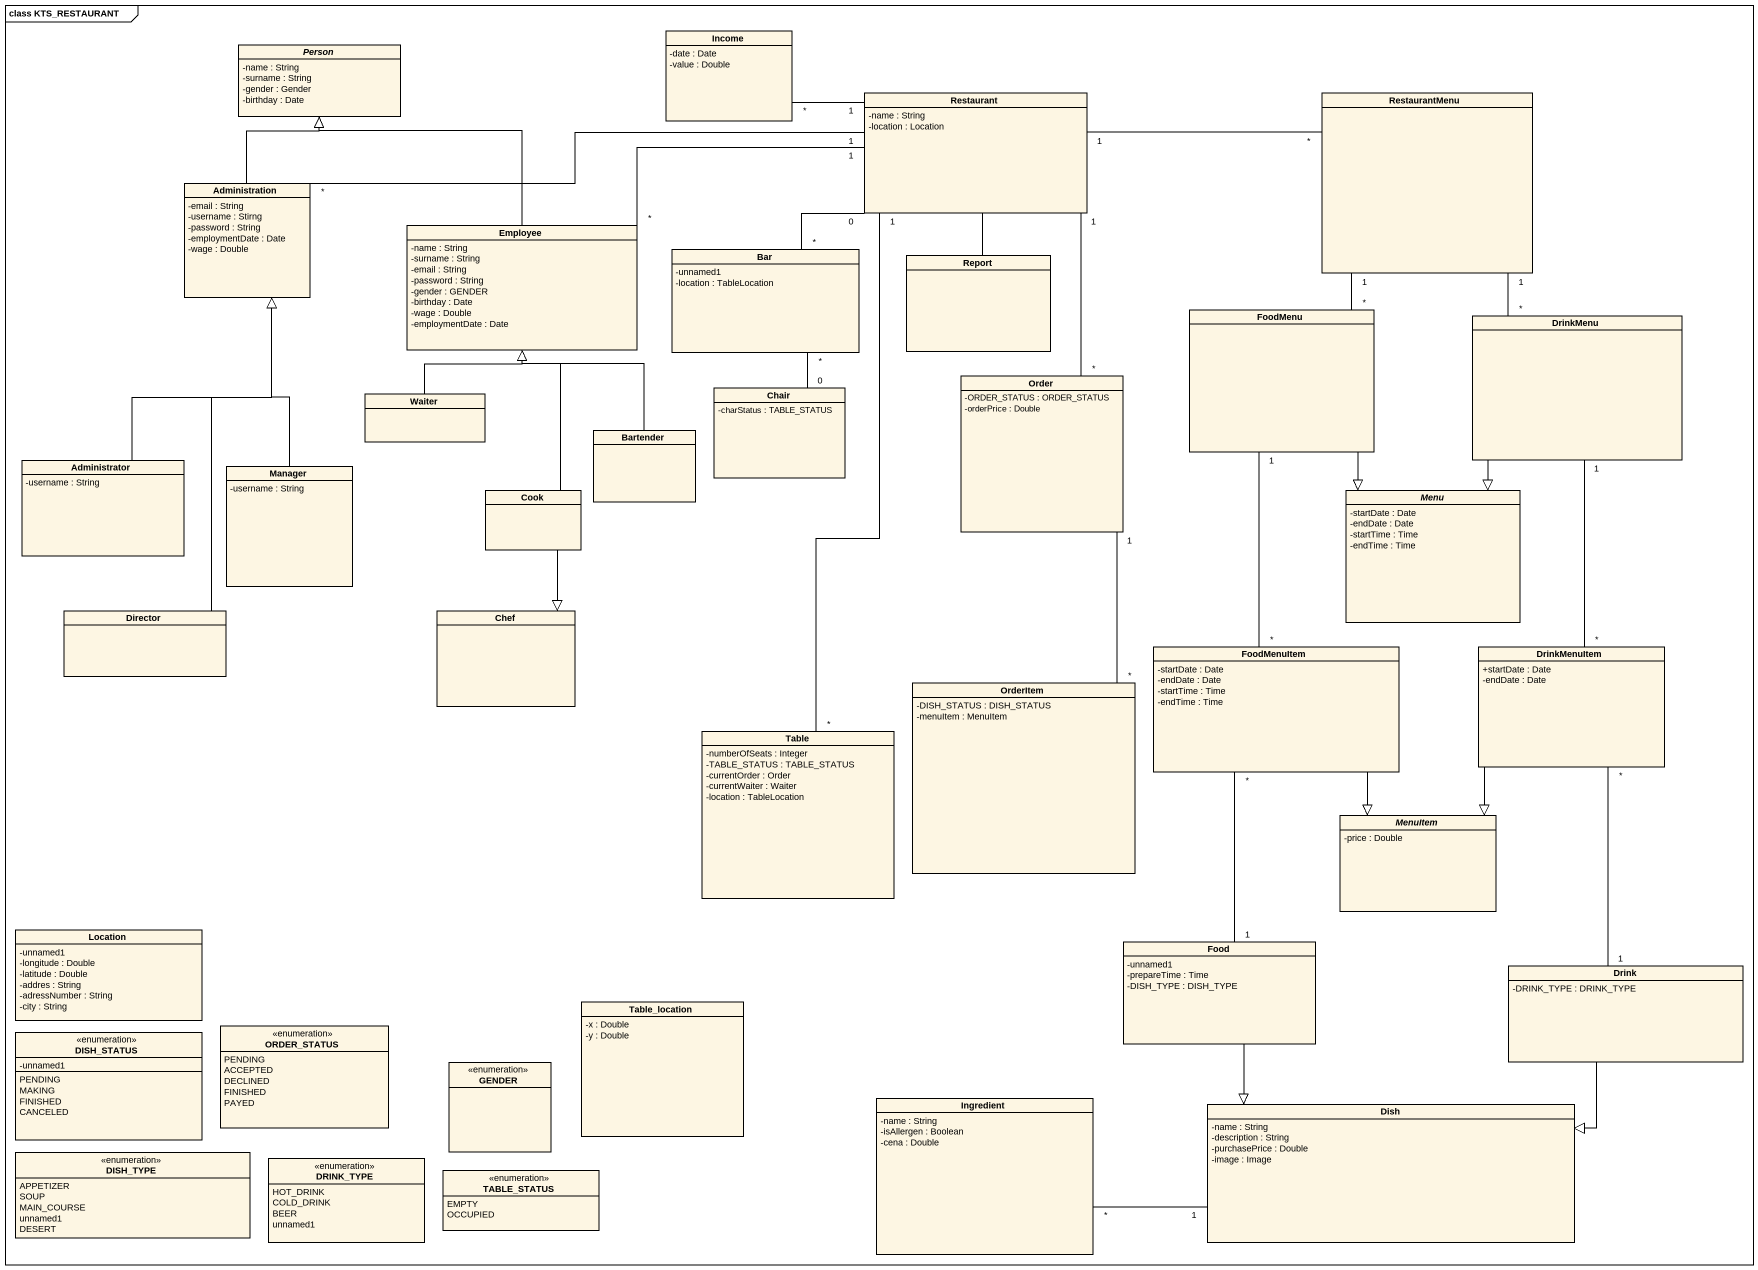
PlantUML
@startuml
mainframe class KTS_RESTAURANT
hide circle
hide empty members
skinparam classAttributeIconSize 0
abstract class "Person" as Person_ {
  -name : String
  -surname : String
  -gender : Gender
  -birthday : Date
}
class Income {
  -date : Date
  -value : Double
}
class Restaurant {
  -name : String
  -location : Location
}
class RestaurantMenu
class Administration {
  -email : String
  -username : Stirng
  -password : String
  -employmentDate : Date
  -wage : Double
}
class Employee {
  -name : String
  -surname : String
  -email : String
  -password : String
  -gender : GENDER
  -birthday : Date
  -wage : Double
  -employmentDate : Date
}
class Bar {
  -unnamed1
  -location : TableLocation
}
class Report
class FoodMenu
class DrinkMenu
class Waiter
class Chair {
  -charStatus : TABLE_STATUS
}
class Order {
  -ORDER_STATUS : ORDER_STATUS
  -orderPrice : Double
}
class Bartender
class Administrator {
  -username : String
}
class Manager {
  -username : String
}
class Cook
abstract class Menu {
  -startDate : Date
  -endDate : Date
  -startTime : Time
  -endTime : Time
}
class Director
class Chef
class FoodMenuItem {
  -startDate : Date
  -endDate : Date
  -startTime : Time
  -endTime : Time
}
class DrinkMenuItem {
  +startDate : Date
  -endDate : Date
}
class OrderItem {
  -DISH_STATUS : DISH_STATUS
  -menuItem : MenuItem
}
class Table {
  -numberOfSeats : Integer
  -TABLE_STATUS : TABLE_STATUS
  -currentOrder : Order
  -currentWaiter : Waiter
  -location : TableLocation
}
abstract class MenuItem {
  -price : Double
}
class Location {
  -unnamed1
  -longitude : Double
  -latitude : Double
  -addres : String
  -adressNumber : String
  -city : String
}
class Food {
  -unnamed1
  -prepareTime : Time
  -DISH_TYPE : DISH_TYPE
}
class Drink {
  -DRINK_TYPE : DRINK_TYPE
}
class Table_location {
  -x : Double
  -y : Double
}
enum DISH_STATUS {
  -unnamed1
  PENDING
  MAKING
  FINISHED
  CANCELED
}
enum ORDER_STATUS {
  PENDING
  ACCEPTED
  DECLINED
  FINISHED
  PAYED
}
enum GENDER
class Ingredient {
  -name : String
  -isAllergen : Boolean
  -cena : Double
}
class Dish {
  -name : String
  -description : String
  -purchasePrice : Double
  -image : Image
}
enum DISH_TYPE {
  APPETIZER
  SOUP
  MAIN_COURSE
  unnamed1
  DESERT
}
enum DRINK_TYPE {
  HOT_DRINK
  COLD_DRINK
  BEER
  unnamed1
}
enum TABLE_STATUS {
  EMPTY
  OCCUPIED
}
Income "*" -right- "1" Restaurant
Restaurant -- Report
RestaurantMenu "*" -left- "1" Restaurant
Administration -up-|> Person_
Administration "*" -right- "1" Restaurant
Employee -up-|> Person_
Employee "*" -right- "1" Restaurant
Bar "*" -up- "0" Restaurant
FoodMenu "*" -up- "1" RestaurantMenu
FoodMenu --|> Menu
DrinkMenu "*" -up- "1" RestaurantMenu
DrinkMenu --|> Menu
DrinkMenu "1" -- "*" DrinkMenuItem
Waiter -up-|> Employee
Chair "0" -up- "*" Bar
Order "*" -up- "1" Restaurant
Bartender -up-|> Employee
Administrator -up-|> Administration
Manager -up-|> Administration
Cook -up-|> Employee
Cook --|> Chef
Director -up-|> Administration
FoodMenuItem "*" -up- "1" FoodMenu
FoodMenuItem --|> MenuItem
DrinkMenuItem --|> MenuItem
OrderItem "*" -up- "1" Order
Table "*" -up- "1" Restaurant
Food "1" -up- "*" FoodMenuItem
Food --|> Dish
Drink "1" -up- "*" DrinkMenuItem
Drink --|> Dish
Ingredient "*" -right- "1" Dish
@enduml
